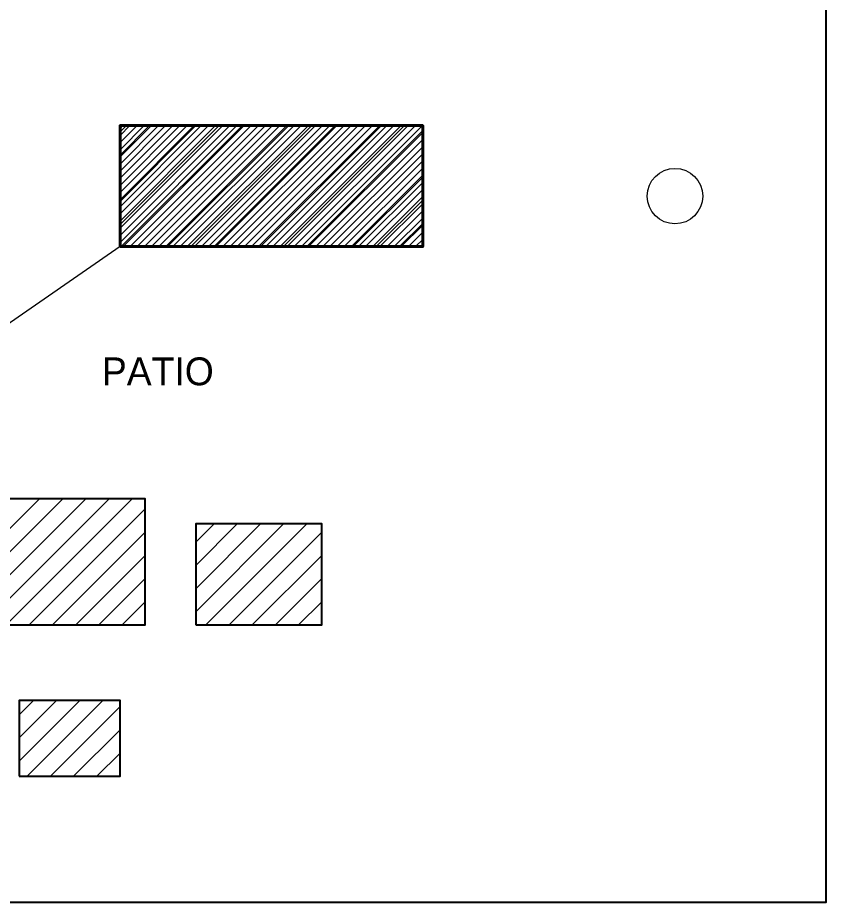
# Model space of a CAD drawing. Header units: metres. Extents: x -8 to 108, y -29 to 108.
# Drawn here: x 43.9 to 108, y -8 to 62.2 of the extents above; entities that cross this region are included whole.
import ezdxf
from ezdxf.enums import TextEntityAlignment as Align

# ---------------------------------------------------------------- set-up
doc = ezdxf.new("R2010")
doc.units = ezdxf.units.M
for name, color, linetype, lineweight in [('arbol', 7, 'CONTINUOUS', 18), ('destacado', 7, 'CONTINUOUS', 40), ('edificio', 7, 'CONTINUOUS', 25), ('hatch', 7, 'CONTINUOUS', 9), ('marco-fino', 7, 'CONTINUOUS', 25), ('marco-medio', 7, 'CONTINUOUS', 40), ('proyeccion', 7, 'CONTINUOUS', 15), ('texto-suave', 7, 'CONTINUOUS', 5)]:
    doc.layers.add(name, color=color, linetype=linetype, lineweight=lineweight)

msp = doc.modelspace()

# ---------------------------------------------------------------- linework, layer by layer
at = {"layer": 'arbol'}
msp.add_circle((96, 48), 2.2, dxfattribs=at)
at = {"layer": 'destacado'}
msp.add_lwpolyline([(52, 44), (76, 44), (76, 53.6), (52, 53.6)], close=True, dxfattribs=at)
at = {"layer": 'edificio'}
for points in [[(52, 44), (76, 44), (76, 53.6), (52, 53.6)], [(40, 14), (54, 14), (54, 24), (40, 24)], [(58, 14), (68, 14), (68, 22), (58, 22)], [(44, 2), (52, 2), (52, 8), (44, 8)]]:
    msp.add_lwpolyline(points, close=True, dxfattribs=at)
at = {"layer": 'hatch'}
for p, q in [((52, 45.739), (59.861, 53.6)), ((52, 47.577), (58.023, 53.6)), ((52, 49.416), (56.184, 53.6)), ((52, 51.254), (54.346, 53.6)), ((52, 53.093), (52.507, 53.6)), ((52, 45.739), (59.861, 53.6)), ((52, 47.577), (58.023, 53.6)), ((52, 49.416), (56.184, 53.6)), ((52, 51.254), (54.346, 53.6)), ((52, 53.093), (52.507, 53.6)), ((52, 44.324), (61.276, 53.6)), ((52, 44.89), (60.71, 53.6)), ((52, 45.456), (60.144, 53.6)), ((52, 46.022), (59.578, 53.6)), ((52, 46.587), (59.013, 53.6)), ((52, 47.153), (58.447, 53.6)), ((52, 47.719), (57.881, 53.6)), ((52, 48.284), (57.316, 53.6)), ((52, 48.85), (56.75, 53.6)), ((52, 49.416), (56.184, 53.6)), ((52, 49.981), (55.619, 53.6)), ((52, 50.547), (55.053, 53.6)), ((52, 51.113), (54.487, 53.6)), ((52, 51.678), (53.922, 53.6)), ((52, 52.244), (53.356, 53.6)), ((52, 52.81), (52.79, 53.6)), ((52, 53.375), (52.225, 53.6)), ((52.1, 44), (61.7, 53.6)), ((52.1, 44), (61.7, 53.6)), ((52.241, 44), (61.841, 53.6)), ((52.807, 44), (62.407, 53.6)), ((53.373, 44), (62.973, 53.6)), ((53.938, 44), (63.538, 53.6)), ((53.938, 44), (63.538, 53.6)), ((53.938, 44), (63.538, 53.6)), ((54.504, 44), (64.104, 53.6)), ((55.07, 44), (64.67, 53.6)), ((55.635, 44), (65.235, 53.6)), ((55.777, 44), (65.377, 53.6)), ((55.777, 44), (65.377, 53.6)), ((56.201, 44), (65.801, 53.6)), ((56.767, 44), (66.367, 53.6)), ((57.332, 44), (66.932, 53.6)), ((57.615, 44), (67.215, 53.6)), ((57.615, 44), (67.215, 53.6)), ((57.898, 44), (67.498, 53.6)), ((58.464, 44), (68.064, 53.6)), ((59.029, 44), (68.629, 53.6)), ((59.454, 44), (69.054, 53.6)), ((59.454, 44), (69.054, 53.6)), ((59.595, 44), (69.195, 53.6)), ((60.161, 44), (69.761, 53.6)), ((60.726, 44), (70.326, 53.6)), ((61.292, 44), (70.892, 53.6)), ((61.292, 44), (70.892, 53.6)), ((61.292, 44), (70.892, 53.6)), ((61.858, 44), (71.458, 53.6)), ((62.424, 44), (72.024, 53.6)), ((62.989, 44), (72.589, 53.6)), ((63.131, 44), (72.731, 53.6)), ((63.131, 44), (72.731, 53.6)), ((63.555, 44), (73.155, 53.6)), ((64.121, 44), (73.721, 53.6)), ((64.686, 44), (74.286, 53.6)), ((64.969, 44), (74.569, 53.6)), ((64.969, 44), (74.569, 53.6)), ((65.252, 44), (74.852, 53.6)), ((65.818, 44), (75.418, 53.6)), ((66.383, 44), (75.983, 53.6)), ((66.808, 44), (76, 53.192)), ((66.808, 44), (76, 53.192)), ((66.949, 44), (76, 53.051)), ((67.515, 44), (76, 52.485)), ((68.08, 44), (76, 51.92)), ((68.646, 44), (76, 51.354)), ((68.646, 44), (76, 51.354)), ((68.646, 44), (76, 51.354)), ((69.212, 44), (76, 50.788)), ((69.777, 44), (76, 50.223)), ((70.343, 44), (76, 49.657)), ((70.485, 44), (76, 49.515)), ((70.485, 44), (76, 49.515)), ((70.909, 44), (76, 49.091)), ((71.475, 44), (76, 48.525)), ((72.04, 44), (76, 47.96)), ((72.323, 44), (76, 47.677)), ((72.323, 44), (76, 47.677)), ((72.606, 44), (76, 47.394)), ((73.172, 44), (76, 46.828)), ((73.737, 44), (76, 46.263)), ((74.162, 44), (76, 45.838)), ((74.162, 44), (76, 45.838)), ((74.303, 44), (76, 45.697)), ((74.869, 44), (76, 45.131)), ((75.434, 44), (76, 44.566)), ((40, 14.708), (49.292, 24)), ((40, 16.546), (47.454, 24)), ((40, 18.385), (45.615, 24)), ((41.131, 14), (51.131, 24)), ((42.969, 14), (52.969, 24)), ((44.808, 14), (54, 23.192)), ((58, 15.031), (64.969, 22)), ((58, 16.869), (63.131, 22)), ((58, 18.708), (61.292, 22)), ((58, 20.546), (59.454, 22)), ((58.808, 14), (66.808, 22)), ((46.646, 14), (54, 21.354)), ((60.646, 14), (68, 21.354)), ((48.485, 14), (54, 19.515)), ((62.485, 14), (68, 19.515)), ((50.323, 14), (54, 17.677)), ((64.323, 14), (68, 17.677)), ((52.162, 14), (54, 15.838)), ((66.162, 14), (68, 15.838)), ((44, 3.192), (48.808, 8)), ((44, 5.031), (46.969, 8)), ((44, 6.869), (45.131, 8)), ((44.646, 2), (50.646, 8)), ((46.485, 2), (52, 7.515)), ((48.323, 2), (52, 5.677)), ((50.162, 2), (52, 3.838))]:
    msp.add_line(p, q, dxfattribs=at)
at = {"layer": 'marco-fino'}
for points in [[(-8, -8), (108, -8), (108, 108), (-8, 108)], [(52, 44), (76, 44), (76, 53.6), (52, 53.6)], [(40, 14), (54, 14), (54, 24), (40, 24)], [(58, 14), (68, 14), (68, 22), (58, 22)], [(44, 2), (52, 2), (52, 8), (44, 8)]]:
    msp.add_lwpolyline(points, close=True, dxfattribs=at)
at = {"layer": 'marco-medio'}
msp.add_lwpolyline([(52, 44), (76, 44), (76, 53.6), (52, 53.6)], close=True, dxfattribs=at)
at = {"layer": 'proyeccion'}
msp.add_line((52, 44), (0, 8), dxfattribs=at)

# ---------------------------------------------------------------- texts
at = {"layer": 'texto-suave'}
msp.add_text('PATIO', height=2.21, dxfattribs=at).set_placement((55, 33), align=Align.CENTER)

doc.saveas('drawing.dxf')
